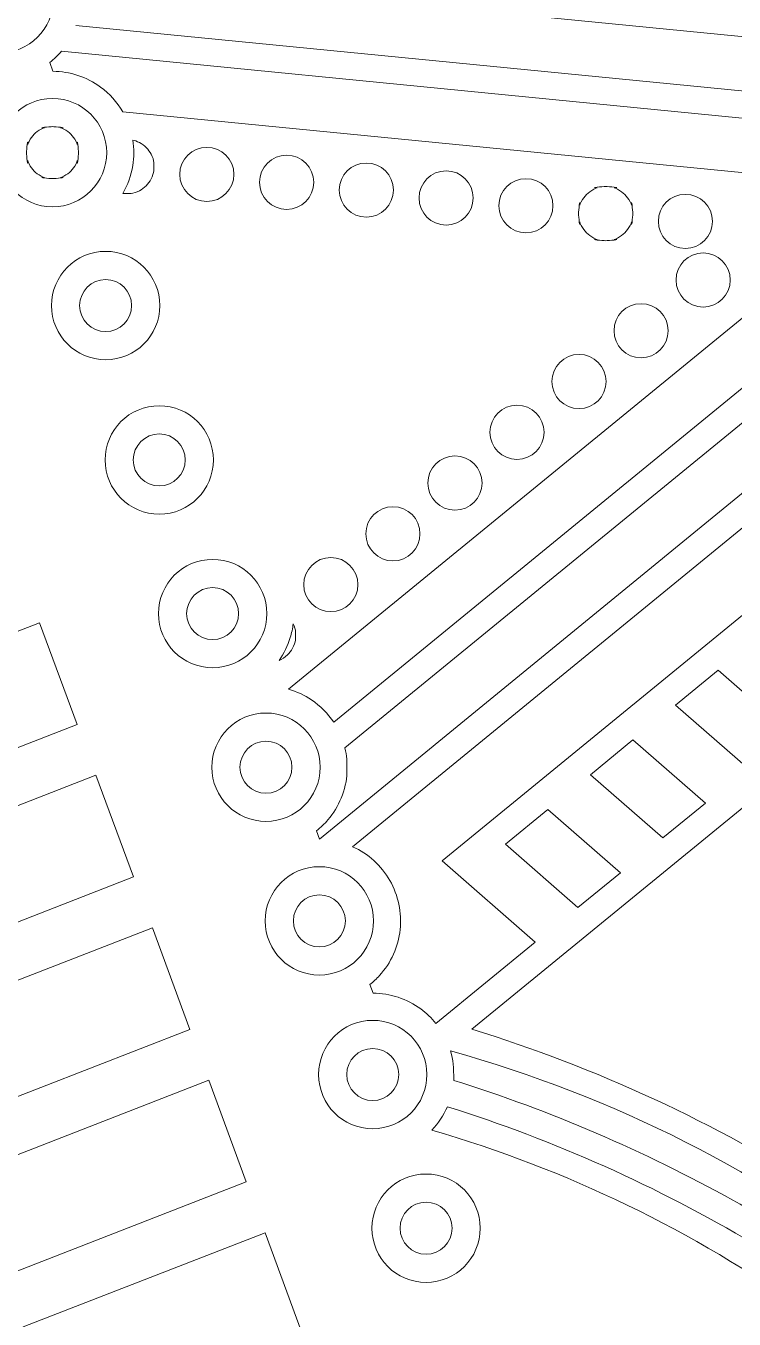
# Model space of a CAD drawing. Header units: millimetres. Extents: x -216 to 235, y -247 to 205.
# Drawn here: x -57.69 to -41.43, y 143.78 to 173.45 of the extents above; entities that cross this region are included whole.
import ezdxf

# ---------------------------------------------------------------- set-up
doc = ezdxf.new("R2010")
doc.units = ezdxf.units.MM
doc.header["$MEASUREMENT"] = 0
doc.layers.add('Camada 1', color=7, linetype='Continuous')

msp = doc.modelspace()

# ---------------------------------------------------------------- linework, layer by layer
at = {"layer": 'Camada 1', "color": 240, "lineweight": 18}
msp.add_open_spline([(40.386, -243.7514), (52.549, -242.0562), (64.5321, -239.369), (76.2543, -235.708), (76.2543, -235.708), (98.8911, -228.6351), (120.1427, -218.1082), (139.486, -204.3864), (139.486, -204.3864), (164.4969, -186.644), (185.4274, -164.233), (201.4217, -138.0695), (201.4217, -138.0695), (213.7717, -117.7741), (222.7947, -95.7966), (228.2686, -72.6782), (228.2686, -72.6782), (232.7664, -53.682), (234.7784, -34.2646), (234.2711, -14.7498), (234.2711, -14.7498), (233.6078, 8.9614), (229.2434, 32.277), (221.2854, 54.6227), (221.2854, 54.6227), (213.3274, 76.9685), (201.9717, 97.7943), (187.498, 116.5872), (187.498, 116.5872), (182.1139, 123.578), (176.3293, 130.2413), (170.1642, 136.5541), (170.1642, 136.5541), (153.5928, 153.4769), (134.5781, 167.599), (113.5883, 178.5727), (113.5883, 178.5727), (92.5985, 189.5464), (70.1505, 197.1015), (46.7969, 201.0519), (46.7969, 201.0519), (39.0919, 202.3552), (31.3295, 203.2562), (23.5308, 203.7524), (23.5308, 203.7524), (0.054, 205.2792), (-23.3725, 203.1146), (-46.1721, 197.3119), (-46.1721, 197.3119), (-57.2082, 194.503), (-67.9982, 190.8615), (-78.4793, 186.4083), (-78.4793, 186.4083), (-100.2525, 177.1917), (-120.3159, 164.6826), (-138.1754, 149.1888), (-138.1754, 149.1888), (-156.0349, 133.6951), (-171.2507, 115.5983), (-183.4483, 95.344), (-183.4483, 95.344), (-190.4371, 83.7389), (-196.3515, 71.5511), (-201.1434, 58.8799), (-201.1434, 58.8799), (-210.746, 33.3304), (-215.639, 6.4782), (-215.6655, -20.8162), (-215.6655, -20.8162), (-215.6885, -44.4186), (-212.0189, -67.7341), (-204.7472, -90.1884), (-204.7472, -90.1884), (-197.4754, -112.6427), (-186.7806, -133.683), (-172.926, -152.7913), (-172.926, -152.7913), (-167.4686, -160.3181), (-161.5547, -167.4917), (-155.2071, -174.2846)], degree=3, knots=[0, 0, 0, 0, 0.047619, 0.047619, 0.047619, 0.047619, 0.0952381, 0.0952381, 0.0952381, 0.0952381, 0.1428571, 0.1428571, 0.1428571, 0.1428571, 0.1904762, 0.1904762, 0.1904762, 0.1904762, 0.2380952, 0.2380952, 0.2380952, 0.2380952, 0.2857143, 0.2857143, 0.2857143, 0.2857143, 0.3333333, 0.3333333, 0.3333333, 0.3333333, 0.3809524, 0.3809524, 0.3809524, 0.3809524, 0.4285714, 0.4285714, 0.4285714, 0.4285714, 0.4761905, 0.4761905, 0.4761905, 0.4761905, 0.5238095, 0.5238095, 0.5238095, 0.5238095, 0.5714286, 0.5714286, 0.5714286, 0.5714286, 0.6190476, 0.6190476, 0.6190476, 0.6190476, 0.6666667, 0.6666667, 0.6666667, 0.6666667, 0.7142857, 0.7142857, 0.7142857, 0.7142857, 0.7619048, 0.7619048, 0.7619048, 0.7619048, 0.8095238, 0.8095238, 0.8095238, 0.8095238, 0.8571429, 0.8571429, 0.8571429, 0.8571429, 0.9047619, 0.9047619, 0.9047619, 0.9047619, 1, 1, 1, 1], dxfattribs=at)
at = {"layer": 'Camada 1', "color": 250, "lineweight": 18}
for points, knots in [([(169.4556, 135.5004), (152.9965, 152.348), (134.1044, 166.4135), (113.2447, 177.3504), (113.2447, 177.3504), (92.385, 188.2873), (70.0712, 195.8264), (46.8527, 199.782), (46.8527, 199.782), (39.1901, 201.0875), (31.4701, 201.9926), (23.7134, 202.4951), (23.7134, 202.4951), (0.3708, 204.0413), (-22.9262, 201.9169), (-45.6041, 196.1741), (-45.6041, 196.1741), (-56.5864, 193.3931), (-67.3248, 189.7829), (-77.7567, 185.3645), (-77.7567, 185.3645), (-99.4202, 176.2238), (-119.3871, 163.8067), (-137.1658, 148.419), (-137.1658, 148.419), (-154.9444, 133.0313), (-170.097, 115.0518), (-182.2504, 94.9233), (-182.2504, 94.9233), (-189.2131, 83.3915), (-195.1084, 71.2792), (-199.8881, 58.6848), (-199.8881, 58.6848), (-209.4979, 33.2044), (-214.3954, 6.4161), (-214.4225, -20.8161), (-214.4225, -20.8161), (-214.4225, -44.3152), (-210.6959, -67.68), (-203.3914, -90.0987), (-203.3914, -90.0987), (-196.087, -112.5174), (-185.3655, -133.5174), (-171.4908, -152.5816), (-171.4908, -152.5816), (-166.2338, -159.8049), (-160.555, -166.7015), (-154.4747, -173.2469), (-154.4747, -173.2469), (-138.5335, -190.4321), (-120.1002, -204.912), (-99.6287, -216.33), (-99.6287, -216.33), (-77.9909, -228.3986), (-54.6567, -236.727), (-30.2673, -241.0865), (-30.2673, -241.0865), (-7.2069, -245.2627), (16.2229, -245.78), (39.4452, -242.6257)], [0, 0, 0, 0, 0.0625, 0.0625, 0.0625, 0.0625, 0.125, 0.125, 0.125, 0.125, 0.1875, 0.1875, 0.1875, 0.1875, 0.25, 0.25, 0.25, 0.25, 0.3125, 0.3125, 0.3125, 0.3125, 0.375, 0.375, 0.375, 0.375, 0.4375, 0.4375, 0.4375, 0.4375, 0.5, 0.5, 0.5, 0.5, 0.5625, 0.5625, 0.5625, 0.5625, 0.625, 0.625, 0.625, 0.625, 0.6875, 0.6875, 0.6875, 0.6875, 0.75, 0.75, 0.75, 0.75, 0.8125, 0.8125, 0.8125, 0.8125, 0.875, 0.875, 0.875, 0.875, 1, 1, 1, 1]), ([(-48.2774, 150.5638), (-48.2774, 150.5638), (-45.9974, 152.4279), (-45.9974, 152.4279), (-45.9974, 152.4279), (-45.9974, 152.4279), (-48.1355, 154.2928), (-48.1355, 154.2928), (-48.1355, 154.2928), (-48.1355, 154.2928), (-39.3498, 161.4758), (-39.3498, 161.4758), (-39.3498, 161.4758), (-39.3498, 161.4758), (-37.2117, 159.611), (-37.2117, 159.611), (-37.2117, 159.611), (-37.2117, 159.611), (-34.3788, 161.9271), (-34.3788, 161.9271), (-34.3788, 161.9271), (-34.3788, 161.9271), (-36.5169, 163.792), (-36.5169, 163.792), (-36.5169, 163.792), (-36.5169, 163.792), (-27.7311, 170.975), (-27.7311, 170.975), (-27.7311, 170.975), (-27.7311, 170.975), (-25.593, 169.1102), (-25.593, 169.1102), (-25.593, 169.1102), (-25.593, 169.1102), (-17.3378, 175.8595), (-17.3378, 175.8595), (-17.3378, 175.8595), (-17.3378, 175.8595), (-27.95, 176.9009), (-27.95, 176.9009), (-27.95, 176.9009), (-27.95, 176.9009), (-28.6958, 174.1636), (-28.6958, 174.1636), (-28.6958, 174.1636), (-28.6958, 174.1636), (-39.9899, 175.2719), (-39.9899, 175.2719), (-39.9899, 175.2719), (-39.9899, 175.2719), (-39.2441, 178.0092), (-39.2441, 178.0092), (-39.2441, 178.0092), (-39.2441, 178.0092), (-42.8858, 178.3666), (-42.8858, 178.3666), (-42.8858, 178.3666), (-42.8858, 178.3666), (-43.6316, 175.6293), (-43.6316, 175.6293), (-43.6316, 175.6293), (-43.6316, 175.6293), (-54.9257, 176.7376), (-54.9257, 176.7376), (-54.9257, 176.7376), (-54.9257, 176.7376), (-54.1799, 179.4749), (-54.1799, 179.4749), (-54.1799, 179.4749), (-54.1799, 179.4749), (-59.2818, 179.9755), (-59.2818, 179.9755)], [0, 0, 0, 0, 0.0526316, 0.0526316, 0.0526316, 0.0526316, 0.1052632, 0.1052632, 0.1052632, 0.1052632, 0.1578947, 0.1578947, 0.1578947, 0.1578947, 0.2105263, 0.2105263, 0.2105263, 0.2105263, 0.2631579, 0.2631579, 0.2631579, 0.2631579, 0.3157895, 0.3157895, 0.3157895, 0.3157895, 0.3684211, 0.3684211, 0.3684211, 0.3684211, 0.4210526, 0.4210526, 0.4210526, 0.4210526, 0.4736842, 0.4736842, 0.4736842, 0.4736842, 0.5263158, 0.5263158, 0.5263158, 0.5263158, 0.5789474, 0.5789474, 0.5789474, 0.5789474, 0.6315789, 0.6315789, 0.6315789, 0.6315789, 0.6842105, 0.6842105, 0.6842105, 0.6842105, 0.7368421, 0.7368421, 0.7368421, 0.7368421, 0.7894737, 0.7894737, 0.7894737, 0.7894737, 0.8421053, 0.8421053, 0.8421053, 0.8421053, 0.8947368, 0.8947368, 0.8947368, 0.8947368, 1, 1, 1, 1]), ([(-56.9753, 175.3773), (-56.9753, 175.3773), (-28.2495, 172.5584), (-28.2495, 172.5584), (-28.2495, 172.5584), (-28.2495, 172.5584), (-50.1904, 154.6199), (-50.1904, 154.6199)], [0, 0, 0, 0, 0.3333333, 0.3333333, 0.3333333, 0.3333333, 1, 1, 1, 1]), ([(-59.5479, 174.0693), (-59.5479, 174.7558), (-58.9913, 175.3124), (-58.3047, 175.3124), (-58.3047, 175.3124), (-57.6182, 175.3124), (-57.0616, 174.7558), (-57.0616, 174.0693), (-57.0616, 174.0693), (-57.0616, 173.3827), (-57.6182, 172.8261), (-58.3047, 172.8261), (-58.3047, 172.8261), (-58.9913, 172.8261), (-59.5479, 173.3827), (-59.5479, 174.0693)], [0, 0, 0, 0, 0.2, 0.2, 0.2, 0.2, 0.4, 0.4, 0.4, 0.4, 0.6, 0.6, 0.6, 0.6, 1, 1, 1, 1]), ([(-51.0173, 154.9856), (-51.0173, 154.9856), (-50.9497, 154.7917), (-50.9497, 154.7917), (-50.9497, 154.7917), (-50.9497, 154.7917), (-29.8083, 172.0868), (-29.8083, 172.0868), (-29.8083, 172.0868), (-29.8083, 172.0868), (-56.5538, 174.7114), (-56.5538, 174.7114)], [0, 0, 0, 0, 0.25, 0.25, 0.25, 0.25, 0.5, 0.5, 0.5, 0.5, 1, 1, 1, 1]), ([(-56.5418, 173.4611), (-56.5418, 173.4611), (-32.9259, 171.1436), (-32.9259, 171.1436), (-32.9259, 171.1436), (-32.9259, 171.1436), (-50.3683, 156.8868), (-50.3683, 156.8868)], [0, 0, 0, 0, 0.3333333, 0.3333333, 0.3333333, 0.3333333, 1, 1, 1, 1]), ([(-50.6259, 157.4753), (-50.6259, 157.4753), (-34.4847, 170.672), (-34.4847, 170.672), (-34.4847, 170.672), (-34.4847, 170.672), (-56.877, 172.8694), (-56.877, 172.8694)], [0, 0, 0, 0, 0.3333333, 0.3333333, 0.3333333, 0.3333333, 1, 1, 1, 1]), ([(-57.0721, 172.4092), (-56.8793, 172.4092), (-56.6824, 172.3769), (-56.4962, 172.3155), (-56.4962, 172.3155), (-56.3099, 172.2542), (-56.1356, 172.1644), (-55.9774, 172.0486), (-55.9774, 172.0486), (-55.7696, 171.8963), (-55.5972, 171.7047), (-55.4677, 171.482)], [0, 0, 0, 0, 0.25, 0.25, 0.25, 0.25, 0.5, 0.5, 0.5, 0.5, 1, 1, 1, 1]), ([(-58.3228, 170.5442), (-58.3228, 171.2307), (-57.7663, 171.7873), (-57.0797, 171.7873), (-57.0797, 171.7873), (-56.3931, 171.7873), (-55.8365, 171.2307), (-55.8365, 170.5442), (-55.8365, 170.5442), (-55.8365, 169.8576), (-56.3931, 169.301), (-57.0797, 169.301), (-57.0797, 169.301), (-57.7663, 169.301), (-58.3228, 169.8576), (-58.3228, 170.5442)], [0, 0, 0, 0, 0.2, 0.2, 0.2, 0.2, 0.4, 0.4, 0.4, 0.4, 0.6, 0.6, 0.6, 0.6, 1, 1, 1, 1]), ([(-57.0797, 171.1409), (-57.1425, 171.1409), (-57.4508, 171.1116), (-57.2641, 171.1116), (-57.2641, 171.1116), (-57.2921, 171.1116), (-57.3797, 171.0638), (-57.4304, 171.0269), (-57.4304, 171.0269), (-57.4812, 170.99), (-57.5256, 170.9457), (-57.5624, 170.8949), (-57.5624, 170.8949), (-57.5993, 170.8441), (-57.6472, 170.7566), (-57.6472, 170.7286), (-57.6472, 170.7286), (-57.6472, 170.9153), (-57.6764, 170.6069), (-57.6764, 170.5442), (-57.6764, 170.5442), (-57.6764, 170.4814), (-57.6472, 170.1731), (-57.6472, 170.3598), (-57.6472, 170.3598), (-57.6472, 170.3317), (-57.5993, 170.2442), (-57.5624, 170.1934), (-57.5624, 170.1934), (-57.5256, 170.1427), (-57.4812, 170.0983), (-57.4304, 170.0614), (-57.4304, 170.0614), (-57.3797, 170.0245), (-57.2921, 169.9767), (-57.2641, 169.9767), (-57.2641, 169.9767), (-57.4508, 169.9767), (-57.1425, 169.9474), (-57.0797, 169.9474), (-57.0797, 169.9474), (-57.0169, 169.9474), (-56.7086, 169.9767), (-56.8953, 169.9767), (-56.8953, 169.9767), (-56.8673, 169.9767), (-56.7797, 170.0245), (-56.729, 170.0614)], [0, 0, 0, 0, 0.0769231, 0.0769231, 0.0769231, 0.0769231, 0.1538462, 0.1538462, 0.1538462, 0.1538462, 0.2307692, 0.2307692, 0.2307692, 0.2307692, 0.3076923, 0.3076923, 0.3076923, 0.3076923, 0.3846154, 0.3846154, 0.3846154, 0.3846154, 0.4615385, 0.4615385, 0.4615385, 0.4615385, 0.5384615, 0.5384615, 0.5384615, 0.5384615, 0.6153846, 0.6153846, 0.6153846, 0.6153846, 0.6923077, 0.6923077, 0.6923077, 0.6923077, 0.7692308, 0.7692308, 0.7692308, 0.7692308, 0.8461538, 0.8461538, 0.8461538, 0.8461538, 1, 1, 1, 1]), ([(-56.729, 170.0614), (-56.6782, 170.0983), (-56.6338, 170.1427), (-56.597, 170.1934), (-56.597, 170.1934), (-56.5601, 170.2442), (-56.5122, 170.3317), (-56.5122, 170.3598), (-56.5122, 170.3598), (-56.5122, 170.1731), (-56.483, 170.4814), (-56.483, 170.5442), (-56.483, 170.5442), (-56.483, 170.6069), (-56.5122, 170.9153), (-56.5122, 170.7286), (-56.5122, 170.7286), (-56.5122, 170.7566), (-56.5601, 170.8441), (-56.597, 170.8949), (-56.597, 170.8949), (-56.6338, 170.9457), (-56.6782, 170.99), (-56.729, 171.0269), (-56.729, 171.0269), (-56.7797, 171.0638), (-56.8673, 171.1116), (-56.8953, 171.1116), (-56.8953, 171.1116), (-56.7086, 171.1116), (-57.0169, 171.1409), (-57.0797, 171.1409)], [0, 0, 0, 0, 0.1111111, 0.1111111, 0.1111111, 0.1111111, 0.2222222, 0.2222222, 0.2222222, 0.2222222, 0.3333333, 0.3333333, 0.3333333, 0.3333333, 0.4444444, 0.4444444, 0.4444444, 0.4444444, 0.5555556, 0.5555556, 0.5555556, 0.5555556, 0.6666667, 0.6666667, 0.6666667, 0.6666667, 0.7777778, 0.7777778, 0.7777778, 0.7777778, 1, 1, 1, 1]), ([(-55.0858, 170.7768), (-55.1337, 170.8013), (-55.2107, 170.8307), (-55.2369, 170.8307), (-55.2369, 170.8307), (-55.2068, 170.6368), (-55.2074, 170.4407), (-55.2386, 170.247), (-55.2386, 170.247), (-55.275, 170.0217), (-55.3516, 169.8068), (-55.466, 169.6093)], [0, 0, 0, 0, 0.25, 0.25, 0.25, 0.25, 0.5, 0.5, 0.5, 0.5, 1, 1, 1, 1]), ([(-55.466, 169.6093), (-55.27, 169.6093), (-55.4645, 169.6092), (-55.2715, 169.6092), (-55.2715, 169.6092), (-55.2316, 169.6092), (-55.1448, 169.6395), (-55.0865, 169.6691), (-55.0865, 169.6691), (-55.0283, 169.6988), (-54.9753, 169.7372), (-54.9291, 169.7834), (-54.9291, 169.7834), (-54.8829, 169.8295), (-54.8444, 169.8824), (-54.8147, 169.9406), (-54.8147, 169.9406), (-54.785, 169.9988), (-54.7545, 170.0857), (-54.7545, 170.1255), (-54.7545, 170.1255), (-54.7545, 170.3215), (-54.7544, 170.127), (-54.7544, 170.32), (-54.7544, 170.32), (-54.7544, 170.3599), (-54.7847, 170.4468), (-54.8144, 170.505), (-54.8144, 170.505), (-54.844, 170.5633), (-54.8824, 170.6162), (-54.9286, 170.6624), (-54.9286, 170.6624), (-54.9747, 170.7087), (-55.0276, 170.7471), (-55.0858, 170.7768)], [0, 0, 0, 0, 0.1, 0.1, 0.1, 0.1, 0.2, 0.2, 0.2, 0.2, 0.3, 0.3, 0.3, 0.3, 0.4, 0.4, 0.4, 0.4, 0.5, 0.5, 0.5, 0.5, 0.6, 0.6, 0.6, 0.6, 0.7, 0.7, 0.7, 0.7, 0.8, 0.8, 0.8, 0.8, 1, 1, 1, 1]), ([(-53.5374, 169.4219), (-53.8807, 169.4219), (-54.1589, 169.7002), (-54.1589, 170.0435), (-54.1589, 170.0435), (-54.1589, 170.3868), (-53.8807, 170.6651), (-53.5374, 170.6651), (-53.5374, 170.6651), (-53.1941, 170.6651), (-52.9158, 170.3868), (-52.9158, 170.0435), (-52.9158, 170.0435), (-52.9158, 169.7002), (-53.1941, 169.4219), (-53.5374, 169.4219)], [0, 0, 0, 0, 0.2, 0.2, 0.2, 0.2, 0.4, 0.4, 0.4, 0.4, 0.6, 0.6, 0.6, 0.6, 1, 1, 1, 1]), ([(-51.7063, 169.2422), (-52.0496, 169.2422), (-52.3279, 169.5205), (-52.3279, 169.8638), (-52.3279, 169.8638), (-52.3279, 170.2071), (-52.0496, 170.4854), (-51.7063, 170.4854), (-51.7063, 170.4854), (-51.363, 170.4854), (-51.0848, 170.2071), (-51.0848, 169.8638), (-51.0848, 169.8638), (-51.0848, 169.5205), (-51.363, 169.2422), (-51.7063, 169.2422)], [0, 0, 0, 0, 0.2, 0.2, 0.2, 0.2, 0.4, 0.4, 0.4, 0.4, 0.6, 0.6, 0.6, 0.6, 1, 1, 1, 1]), ([(-49.8752, 169.0625), (-50.2185, 169.0625), (-50.4968, 169.3408), (-50.4968, 169.6841), (-50.4968, 169.6841), (-50.4968, 170.0274), (-50.2185, 170.3057), (-49.8752, 170.3057), (-49.8752, 170.3057), (-49.532, 170.3057), (-49.2537, 170.0274), (-49.2537, 169.6841), (-49.2537, 169.6841), (-49.2537, 169.3408), (-49.532, 169.0625), (-49.8752, 169.0625)], [0, 0, 0, 0, 0.2, 0.2, 0.2, 0.2, 0.4, 0.4, 0.4, 0.4, 0.6, 0.6, 0.6, 0.6, 1, 1, 1, 1]), ([(-48.0442, 168.8829), (-48.3875, 168.8829), (-48.6658, 169.1612), (-48.6658, 169.5044), (-48.6658, 169.5044), (-48.6658, 169.8477), (-48.3875, 170.126), (-48.0442, 170.126), (-48.0442, 170.126), (-47.7009, 170.126), (-47.4226, 169.8477), (-47.4226, 169.5044), (-47.4226, 169.5044), (-47.4226, 169.1612), (-47.7009, 168.8829), (-48.0442, 168.8829)], [0, 0, 0, 0, 0.2, 0.2, 0.2, 0.2, 0.4, 0.4, 0.4, 0.4, 0.6, 0.6, 0.6, 0.6, 1, 1, 1, 1]), ([(-46.2132, 168.7032), (-46.5564, 168.7032), (-46.8347, 168.9815), (-46.8347, 169.3248), (-46.8347, 169.3248), (-46.8347, 169.668), (-46.5564, 169.9463), (-46.2132, 169.9463), (-46.2132, 169.9463), (-45.8699, 169.9463), (-45.5916, 169.668), (-45.5916, 169.3248), (-45.5916, 169.3248), (-45.5916, 168.9815), (-45.8699, 168.7032), (-46.2132, 168.7032)], [0, 0, 0, 0, 0.2, 0.2, 0.2, 0.2, 0.4, 0.4, 0.4, 0.4, 0.6, 0.6, 0.6, 0.6, 1, 1, 1, 1]), ([(-44.3821, 168.5235), (-44.3167, 168.5235), (-43.9956, 168.5539), (-44.19, 168.5539), (-44.19, 168.5539), (-44.1608, 168.5539), (-44.0696, 168.6038), (-44.0167, 168.6422), (-44.0167, 168.6422), (-43.9638, 168.6806), (-43.9176, 168.7268), (-43.8792, 168.7797), (-43.8792, 168.7797), (-43.8408, 168.8326), (-43.791, 168.9238), (-43.791, 168.953), (-43.791, 168.953), (-43.791, 168.7585), (-43.7605, 169.0797), (-43.7605, 169.1451), (-43.7605, 169.1451), (-43.7605, 169.2104), (-43.791, 169.5316), (-43.791, 169.3371), (-43.791, 169.3371), (-43.791, 169.3663), (-43.8408, 169.4575), (-43.8792, 169.5104), (-43.8792, 169.5104), (-43.9176, 169.5633), (-43.9638, 169.6095), (-44.0167, 169.6479), (-44.0167, 169.6479), (-44.0696, 169.6864), (-44.1608, 169.7362), (-44.19, 169.7362), (-44.19, 169.7362), (-43.9956, 169.7362), (-44.3167, 169.7666), (-44.3821, 169.7666), (-44.3821, 169.7666), (-44.4474, 169.7666), (-44.7686, 169.7362), (-44.5742, 169.7362), (-44.5742, 169.7362), (-44.6034, 169.7362), (-44.6946, 169.6864), (-44.7474, 169.6479), (-44.7474, 169.6479), (-44.8003, 169.6095), (-44.8465, 169.5633), (-44.885, 169.5104), (-44.885, 169.5104), (-44.9234, 169.4575), (-44.9733, 169.3663), (-44.9733, 169.3371), (-44.9733, 169.3371), (-44.9733, 169.5316), (-45.0037, 169.2104), (-45.0037, 169.1451), (-45.0037, 169.1451), (-45.0037, 169.0797), (-44.9733, 168.7585), (-44.9733, 168.953), (-44.9733, 168.953), (-44.9733, 168.9238), (-44.9234, 168.8326), (-44.885, 168.7797), (-44.885, 168.7797), (-44.8465, 168.7268), (-44.8003, 168.6806), (-44.7474, 168.6422), (-44.7474, 168.6422), (-44.6946, 168.6038), (-44.6034, 168.5539), (-44.5742, 168.5539)], [0, 0, 0, 0, 0.05, 0.05, 0.05, 0.05, 0.1, 0.1, 0.1, 0.1, 0.15, 0.15, 0.15, 0.15, 0.2, 0.2, 0.2, 0.2, 0.25, 0.25, 0.25, 0.25, 0.3, 0.3, 0.3, 0.3, 0.35, 0.35, 0.35, 0.35, 0.4, 0.4, 0.4, 0.4, 0.45, 0.45, 0.45, 0.45, 0.5, 0.5, 0.5, 0.5, 0.55, 0.55, 0.55, 0.55, 0.6, 0.6, 0.6, 0.6, 0.65, 0.65, 0.65, 0.65, 0.7, 0.7, 0.7, 0.7, 0.75, 0.75, 0.75, 0.75, 0.8, 0.8, 0.8, 0.8, 0.85, 0.85, 0.85, 0.85, 0.9, 0.9, 0.9, 0.9, 1, 1, 1, 1]), ([(-42.551, 168.3438), (-42.8943, 168.3438), (-43.1726, 168.6221), (-43.1726, 168.9654), (-43.1726, 168.9654), (-43.1726, 169.3087), (-42.8943, 169.587), (-42.551, 169.587), (-42.551, 169.587), (-42.2078, 169.587), (-41.9295, 169.3087), (-41.9295, 168.9654), (-41.9295, 168.9654), (-41.9295, 168.6221), (-42.2078, 168.3438), (-42.551, 168.3438)], [0, 0, 0, 0, 0.2, 0.2, 0.2, 0.2, 0.4, 0.4, 0.4, 0.4, 0.6, 0.6, 0.6, 0.6, 1, 1, 1, 1]), ([(-54.6172, 167.0354), (-54.6172, 166.3489), (-55.1738, 165.7923), (-55.8604, 165.7923), (-55.8604, 165.7923), (-56.5469, 165.7923), (-57.1035, 166.3489), (-57.1035, 167.0354), (-57.1035, 167.0354), (-57.1035, 167.722), (-56.5469, 168.2786), (-55.8604, 168.2786), (-55.8604, 168.2786), (-55.1738, 168.2786), (-54.6172, 167.722), (-54.6172, 167.0354)], [0, 0, 0, 0, 0.2, 0.2, 0.2, 0.2, 0.4, 0.4, 0.4, 0.4, 0.6, 0.6, 0.6, 0.6, 1, 1, 1, 1]), ([(-41.5229, 167.6215), (-41.5229, 167.2783), (-41.8012, 167), (-42.1445, 167), (-42.1445, 167), (-42.4878, 167), (-42.7661, 167.2783), (-42.7661, 167.6215), (-42.7661, 167.6215), (-42.7661, 167.9648), (-42.4878, 168.2431), (-42.1445, 168.2431), (-42.1445, 168.2431), (-41.8012, 168.2431), (-41.5229, 167.9648), (-41.5229, 167.6215)], [0, 0, 0, 0, 0.2, 0.2, 0.2, 0.2, 0.4, 0.4, 0.4, 0.4, 0.6, 0.6, 0.6, 0.6, 1, 1, 1, 1]), ([(-55.2637, 167.0354), (-55.2637, 166.7059), (-55.5308, 166.4387), (-55.8604, 166.4387), (-55.8604, 166.4387), (-56.1899, 166.4387), (-56.4571, 166.7059), (-56.4571, 167.0354), (-56.4571, 167.0354), (-56.4571, 167.365), (-56.1899, 167.6321), (-55.8604, 167.6321), (-55.8604, 167.6321), (-55.5308, 167.6321), (-55.2637, 167.365), (-55.2637, 167.0354)], [0, 0, 0, 0, 0.2, 0.2, 0.2, 0.2, 0.4, 0.4, 0.4, 0.4, 0.6, 0.6, 0.6, 0.6, 1, 1, 1, 1]), ([(-44.1905, 166.457), (-44.1905, 166.8003), (-43.9122, 167.0786), (-43.5689, 167.0786), (-43.5689, 167.0786), (-43.2256, 167.0786), (-42.9473, 166.8003), (-42.9473, 166.457), (-42.9473, 166.457), (-42.9473, 166.1137), (-43.2256, 165.8355), (-43.5689, 165.8355), (-43.5689, 165.8355), (-43.9122, 165.8355), (-44.1905, 166.1137), (-44.1905, 166.457)], [0, 0, 0, 0, 0.2, 0.2, 0.2, 0.2, 0.4, 0.4, 0.4, 0.4, 0.6, 0.6, 0.6, 0.6, 1, 1, 1, 1]), ([(-45.6149, 165.2925), (-45.6149, 165.6358), (-45.3366, 165.9141), (-44.9933, 165.9141), (-44.9933, 165.9141), (-44.65, 165.9141), (-44.3717, 165.6358), (-44.3717, 165.2925), (-44.3717, 165.2925), (-44.3717, 164.9492), (-44.65, 164.6709), (-44.9933, 164.6709), (-44.9933, 164.6709), (-45.3366, 164.6709), (-45.6149, 164.9492), (-45.6149, 165.2925)], [0, 0, 0, 0, 0.2, 0.2, 0.2, 0.2, 0.4, 0.4, 0.4, 0.4, 0.6, 0.6, 0.6, 0.6, 1, 1, 1, 1]), ([(-53.3865, 163.4939), (-53.3865, 162.8074), (-53.9431, 162.2508), (-54.6296, 162.2508), (-54.6296, 162.2508), (-55.3162, 162.2508), (-55.8728, 162.8074), (-55.8728, 163.4939), (-55.8728, 163.4939), (-55.8728, 164.1805), (-55.3162, 164.7371), (-54.6296, 164.7371), (-54.6296, 164.7371), (-53.9431, 164.7371), (-53.3865, 164.1805), (-53.3865, 163.4939)], [0, 0, 0, 0, 0.2, 0.2, 0.2, 0.2, 0.4, 0.4, 0.4, 0.4, 0.6, 0.6, 0.6, 0.6, 1, 1, 1, 1]), ([(-47.0393, 164.128), (-47.0393, 164.4712), (-46.761, 164.7495), (-46.4177, 164.7495), (-46.4177, 164.7495), (-46.0744, 164.7495), (-45.7961, 164.4712), (-45.7961, 164.128), (-45.7961, 164.128), (-45.7961, 163.7847), (-46.0744, 163.5064), (-46.4177, 163.5064), (-46.4177, 163.5064), (-46.761, 163.5064), (-47.0393, 163.7847), (-47.0393, 164.128)], [0, 0, 0, 0, 0.2, 0.2, 0.2, 0.2, 0.4, 0.4, 0.4, 0.4, 0.6, 0.6, 0.6, 0.6, 1, 1, 1, 1]), ([(-54.0329, 163.4939), (-54.0329, 163.1644), (-54.3001, 162.8972), (-54.6296, 162.8972), (-54.6296, 162.8972), (-54.9592, 162.8972), (-55.2263, 163.1644), (-55.2263, 163.4939), (-55.2263, 163.4939), (-55.2263, 163.8235), (-54.9592, 164.0906), (-54.6296, 164.0906), (-54.6296, 164.0906), (-54.3001, 164.0906), (-54.0329, 163.8235), (-54.0329, 163.4939)], [0, 0, 0, 0, 0.2, 0.2, 0.2, 0.2, 0.4, 0.4, 0.4, 0.4, 0.6, 0.6, 0.6, 0.6, 1, 1, 1, 1]), ([(-48.4637, 162.9634), (-48.4637, 163.3067), (-48.1854, 163.585), (-47.8421, 163.585), (-47.8421, 163.585), (-47.4988, 163.585), (-47.2206, 163.3067), (-47.2206, 162.9634), (-47.2206, 162.9634), (-47.2206, 162.6201), (-47.4988, 162.3418), (-47.8421, 162.3418), (-47.8421, 162.3418), (-48.1854, 162.3418), (-48.4637, 162.6201), (-48.4637, 162.9634)], [0, 0, 0, 0, 0.2, 0.2, 0.2, 0.2, 0.4, 0.4, 0.4, 0.4, 0.6, 0.6, 0.6, 0.6, 1, 1, 1, 1]), ([(-49.888, 161.7989), (-49.888, 162.1422), (-49.6098, 162.4205), (-49.2665, 162.4205), (-49.2665, 162.4205), (-48.9232, 162.4205), (-48.6449, 162.1422), (-48.6449, 161.7989), (-48.6449, 161.7989), (-48.6449, 161.4556), (-48.9232, 161.1773), (-49.2665, 161.1773), (-49.2665, 161.1773), (-49.6098, 161.1773), (-49.888, 161.4556), (-49.888, 161.7989)], [0, 0, 0, 0, 0.2, 0.2, 0.2, 0.2, 0.4, 0.4, 0.4, 0.4, 0.6, 0.6, 0.6, 0.6, 1, 1, 1, 1]), ([(-52.1615, 159.9688), (-52.1615, 159.2823), (-52.7181, 158.7257), (-53.4046, 158.7257), (-53.4046, 158.7257), (-54.0912, 158.7257), (-54.6478, 159.2823), (-54.6478, 159.9688), (-54.6478, 159.9688), (-54.6478, 160.6554), (-54.0912, 161.212), (-53.4046, 161.212), (-53.4046, 161.212), (-52.7181, 161.212), (-52.1615, 160.6554), (-52.1615, 159.9688)], [0, 0, 0, 0, 0.2, 0.2, 0.2, 0.2, 0.4, 0.4, 0.4, 0.4, 0.6, 0.6, 0.6, 0.6, 1, 1, 1, 1]), ([(-50.6909, 161.2559), (-50.3476, 161.2559), (-50.0693, 160.9776), (-50.0693, 160.6344), (-50.0693, 160.6344), (-50.0693, 160.2911), (-50.3476, 160.0128), (-50.6909, 160.0128), (-50.6909, 160.0128), (-51.0342, 160.0128), (-51.3125, 160.2911), (-51.3125, 160.6344), (-51.3125, 160.6344), (-51.3125, 160.9776), (-51.0342, 161.2559), (-50.6909, 161.2559)], [0, 0, 0, 0, 0.2, 0.2, 0.2, 0.2, 0.4, 0.4, 0.4, 0.4, 0.6, 0.6, 0.6, 0.6, 1, 1, 1, 1]), ([(-52.8079, 159.9688), (-52.8079, 159.6393), (-53.0751, 159.3721), (-53.4046, 159.3721), (-53.4046, 159.3721), (-53.7342, 159.3721), (-54.0013, 159.6393), (-54.0013, 159.9688), (-54.0013, 159.9688), (-54.0013, 160.2984), (-53.7342, 160.5655), (-53.4046, 160.5655), (-53.4046, 160.5655), (-53.0751, 160.5655), (-52.8079, 160.2984), (-52.8079, 159.9688)], [0, 0, 0, 0, 0.2, 0.2, 0.2, 0.2, 0.4, 0.4, 0.4, 0.4, 0.6, 0.6, 0.6, 0.6, 1, 1, 1, 1]), ([(-62.4577, 155.114), (-62.4577, 155.114), (-63.3982, 157.4159), (-63.3982, 157.4159), (-63.3982, 157.4159), (-63.3982, 157.4159), (-57.3767, 159.7578), (-57.3767, 159.7578), (-57.3767, 159.7578), (-57.3767, 159.7578), (-56.514, 157.4257), (-56.514, 157.4257), (-56.514, 157.4257), (-56.514, 157.4257), (-62.4577, 155.114), (-62.4577, 155.114)], [0, 0, 0, 0, 0.2, 0.2, 0.2, 0.2, 0.4, 0.4, 0.4, 0.4, 0.6, 0.6, 0.6, 0.6, 1, 1, 1, 1]), ([(-51.5042, 159.3562), (-51.5042, 159.3187), (-51.538, 159.2303), (-51.5692, 159.1729), (-51.5692, 159.1729), (-51.6004, 159.1155), (-51.6403, 159.0636), (-51.6877, 159.0187), (-51.6877, 159.0187), (-51.7438, 158.9655), (-51.8087, 158.9235), (-51.8803, 158.8943), (-51.8803, 158.8943), (-51.7673, 159.0546), (-51.6808, 159.2305), (-51.6229, 159.4179), (-51.6229, 159.4179), (-51.5907, 159.5221), (-51.5677, 159.6288), (-51.5542, 159.7371)], [0, 0, 0, 0, 0.1666667, 0.1666667, 0.1666667, 0.1666667, 0.3333333, 0.3333333, 0.3333333, 0.3333333, 0.5, 0.5, 0.5, 0.5, 0.6666667, 0.6666667, 0.6666667, 0.6666667, 1, 1, 1, 1]), ([(-51.5542, 159.7371), (-51.5261, 159.6781), (-51.499, 159.5932), (-51.499, 159.5506), (-51.499, 159.5506), (-51.499, 159.4053), (-51.5042, 159.6504), (-51.5042, 159.3562)], [0, 0, 0, 0, 0.3333333, 0.3333333, 0.3333333, 0.3333333, 1, 1, 1, 1]), ([(-41.8032, 158.6671), (-41.8032, 158.6671), (-42.7794, 157.8689), (-42.7794, 157.8689), (-42.7794, 157.8689), (-42.7794, 157.8689), (-41.1164, 156.4185), (-41.1164, 156.4185), (-41.1164, 156.4185), (-41.1164, 156.4185), (-40.1403, 157.2166), (-40.1403, 157.2166), (-40.1403, 157.2166), (-40.1403, 157.2166), (-41.8032, 158.6671), (-41.8032, 158.6671)], [0, 0, 0, 0, 0.2, 0.2, 0.2, 0.2, 0.4, 0.4, 0.4, 0.4, 0.6, 0.6, 0.6, 0.6, 1, 1, 1, 1]), ([(-51.6606, 158.2351), (-51.4723, 158.1805), (-51.2948, 158.0972), (-51.1325, 157.9871), (-51.1325, 157.9871), (-50.9314, 157.8506), (-50.7603, 157.6779), (-50.6259, 157.4753)], [0, 0, 0, 0, 0.3333333, 0.3333333, 0.3333333, 0.3333333, 1, 1, 1, 1]), ([(-50.9365, 156.4437), (-50.9365, 155.7572), (-51.493, 155.2006), (-52.1796, 155.2006), (-52.1796, 155.2006), (-52.8662, 155.2006), (-53.4227, 155.7572), (-53.4227, 156.4437), (-53.4227, 156.4437), (-53.4227, 157.1303), (-52.8662, 157.6869), (-52.1796, 157.6869), (-52.1796, 157.6869), (-51.493, 157.6869), (-50.9365, 157.1303), (-50.9365, 156.4437)], [0, 0, 0, 0, 0.2, 0.2, 0.2, 0.2, 0.4, 0.4, 0.4, 0.4, 0.6, 0.6, 0.6, 0.6, 1, 1, 1, 1]), ([(-51.5829, 156.4437), (-51.5829, 156.1142), (-51.8501, 155.847), (-52.1796, 155.847), (-52.1796, 155.847), (-52.5091, 155.847), (-52.7763, 156.1142), (-52.7763, 156.4437), (-52.7763, 156.4437), (-52.7763, 156.7733), (-52.5091, 157.0404), (-52.1796, 157.0404), (-52.1796, 157.0404), (-51.8501, 157.0404), (-51.5829, 156.7733), (-51.5829, 156.4437)], [0, 0, 0, 0, 0.2, 0.2, 0.2, 0.2, 0.4, 0.4, 0.4, 0.4, 0.6, 0.6, 0.6, 0.6, 1, 1, 1, 1]), ([(-42.0926, 155.6204), (-42.0926, 155.6204), (-43.0689, 154.8223), (-43.0689, 154.8223), (-43.0689, 154.8223), (-43.0689, 154.8223), (-44.7318, 156.2727), (-44.7318, 156.2727), (-44.7318, 156.2727), (-44.7318, 156.2727), (-43.7556, 157.0708), (-43.7556, 157.0708), (-43.7556, 157.0708), (-43.7556, 157.0708), (-42.0926, 155.6204), (-42.0926, 155.6204)], [0, 0, 0, 0, 0.2, 0.2, 0.2, 0.2, 0.4, 0.4, 0.4, 0.4, 0.6, 0.6, 0.6, 0.6, 1, 1, 1, 1]), ([(-50.3683, 156.8868), (-50.3217, 156.6963), (-50.32, 156.5903), (-50.32, 156.3054), (-50.32, 156.3054), (-50.32, 156.1553), (-50.3795, 155.919), (-50.4538, 155.7375), (-50.4538, 155.7375), (-50.5281, 155.556), (-50.6298, 155.3884), (-50.7565, 155.2387)], [0, 0, 0, 0, 0.25, 0.25, 0.25, 0.25, 0.5, 0.5, 0.5, 0.5, 1, 1, 1, 1]), ([(-55.2199, 153.9274), (-55.2199, 153.9274), (-61.047, 151.6611), (-61.047, 151.6611), (-61.047, 151.6611), (-61.047, 151.6611), (-61.9875, 153.963), (-61.9875, 153.963), (-61.9875, 153.963), (-61.9875, 153.963), (-56.0826, 156.2596), (-56.0826, 156.2596), (-56.0826, 156.2596), (-56.0826, 156.2596), (-55.2199, 153.9274), (-55.2199, 153.9274)], [0, 0, 0, 0, 0.2, 0.2, 0.2, 0.2, 0.4, 0.4, 0.4, 0.4, 0.6, 0.6, 0.6, 0.6, 1, 1, 1, 1]), ([(-44.045, 154.0241), (-44.045, 154.0241), (-45.0212, 153.226), (-45.0212, 153.226), (-45.0212, 153.226), (-45.0212, 153.226), (-46.6842, 154.6764), (-46.6842, 154.6764), (-46.6842, 154.6764), (-46.6842, 154.6764), (-45.708, 155.4746), (-45.708, 155.4746), (-45.708, 155.4746), (-45.708, 155.4746), (-44.045, 154.0241), (-44.045, 154.0241)], [0, 0, 0, 0, 0.2, 0.2, 0.2, 0.2, 0.4, 0.4, 0.4, 0.4, 0.6, 0.6, 0.6, 0.6, 1, 1, 1, 1]), ([(-50.1904, 154.6199), (-50.0115, 154.5395), (-49.8474, 154.4322), (-49.7021, 154.3004), (-49.7021, 154.3004), (-49.5568, 154.1687), (-49.4338, 154.0159), (-49.3364, 153.8457), (-49.3364, 153.8457), (-49.2389, 153.6755), (-49.1692, 153.4922), (-49.1291, 153.3002), (-49.1291, 153.3002), (-49.089, 153.1083), (-49.0793, 152.9124), (-49.1005, 152.7174)], [0, 0, 0, 0, 0.2, 0.2, 0.2, 0.2, 0.4, 0.4, 0.4, 0.4, 0.6, 0.6, 0.6, 0.6, 1, 1, 1, 1]), ([(-50.9546, 154.1617), (-50.268, 154.1617), (-49.7114, 153.6052), (-49.7114, 152.9186), (-49.7114, 152.9186), (-49.7114, 152.232), (-50.268, 151.6755), (-50.9546, 151.6755), (-50.9546, 151.6755), (-51.6411, 151.6755), (-52.1977, 152.232), (-52.1977, 152.9186), (-52.1977, 152.9186), (-52.1977, 153.6052), (-51.6411, 154.1617), (-50.9546, 154.1617)], [0, 0, 0, 0, 0.2, 0.2, 0.2, 0.2, 0.4, 0.4, 0.4, 0.4, 0.6, 0.6, 0.6, 0.6, 1, 1, 1, 1]), ([(-50.9546, 153.5153), (-50.625, 153.5153), (-50.3579, 153.2482), (-50.3579, 152.9186), (-50.3579, 152.9186), (-50.3579, 152.589), (-50.625, 152.3219), (-50.9546, 152.3219), (-50.9546, 152.3219), (-51.2841, 152.3219), (-51.5513, 152.589), (-51.5513, 152.9186), (-51.5513, 152.9186), (-51.5513, 153.2482), (-51.2841, 153.5153), (-50.9546, 153.5153)], [0, 0, 0, 0, 0.2, 0.2, 0.2, 0.2, 0.4, 0.4, 0.4, 0.4, 0.6, 0.6, 0.6, 0.6, 1, 1, 1, 1]), ([(-54.7886, 152.7613), (-54.7886, 152.7613), (-53.9258, 150.4292), (-53.9258, 150.4292), (-53.9258, 150.4292), (-53.9258, 150.4292), (-59.6362, 148.2083), (-59.6362, 148.2083), (-59.6362, 148.2083), (-59.6362, 148.2083), (-60.5767, 150.5102), (-60.5767, 150.5102), (-60.5767, 150.5102), (-60.5767, 150.5102), (-54.7886, 152.7613), (-54.7886, 152.7613)], [0, 0, 0, 0, 0.2, 0.2, 0.2, 0.2, 0.4, 0.4, 0.4, 0.4, 0.6, 0.6, 0.6, 0.6, 1, 1, 1, 1]), ([(-49.1005, 152.7174), (-49.1217, 152.5224), (-49.1731, 152.3332), (-49.2534, 152.1543), (-49.2534, 152.1543), (-49.3338, 151.9754), (-49.4412, 151.8112), (-49.5729, 151.666), (-49.5729, 151.666), (-49.6403, 151.5916), (-49.7136, 151.5228), (-49.7921, 151.4603)], [0, 0, 0, 0, 0.25, 0.25, 0.25, 0.25, 0.5, 0.5, 0.5, 0.5, 1, 1, 1, 1]), ([(-49.722, 151.2585), (-49.5291, 151.2585), (-49.3323, 151.2263), (-49.1461, 151.165), (-49.1461, 151.165), (-48.9598, 151.1036), (-48.7855, 151.0139), (-48.6273, 150.898), (-48.6273, 150.898), (-48.4965, 150.8021), (-48.3792, 150.6901), (-48.2774, 150.5638)], [0, 0, 0, 0, 0.25, 0.25, 0.25, 0.25, 0.5, 0.5, 0.5, 0.5, 1, 1, 1, 1]), ([(-48.4864, 149.3935), (-48.4864, 148.7069), (-49.043, 148.1504), (-49.7295, 148.1504), (-49.7295, 148.1504), (-50.4161, 148.1504), (-50.9727, 148.7069), (-50.9727, 149.3935), (-50.9727, 149.3935), (-50.9727, 150.0801), (-50.4161, 150.6366), (-49.7295, 150.6366), (-49.7295, 150.6366), (-49.043, 150.6366), (-48.4864, 150.0801), (-48.4864, 149.3935)], [0, 0, 0, 0, 0.2, 0.2, 0.2, 0.2, 0.4, 0.4, 0.4, 0.4, 0.6, 0.6, 0.6, 0.6, 1, 1, 1, 1]), ([(-49.1329, 149.3935), (-49.1329, 149.064), (-49.4, 148.7968), (-49.7295, 148.7968), (-49.7295, 148.7968), (-50.0591, 148.7968), (-50.3263, 149.064), (-50.3263, 149.3935), (-50.3263, 149.3935), (-50.3263, 149.723), (-50.0591, 149.9902), (-49.7295, 149.9902), (-49.7295, 149.9902), (-49.4, 149.9902), (-49.1329, 149.723), (-49.1329, 149.3935)], [0, 0, 0, 0, 0.2, 0.2, 0.2, 0.2, 0.4, 0.4, 0.4, 0.4, 0.6, 0.6, 0.6, 0.6, 1, 1, 1, 1]), ([(-31.8695, 136.7906), (-33.08, 139.0393), (-34.6274, 141.071), (-36.4736, 142.8355), (-36.4736, 142.8355), (-37.976, 144.2715), (-39.6493, 145.5039), (-41.4663, 146.5126), (-41.4663, 146.5126), (-43.5039, 147.6438), (-45.6456, 148.5629), (-47.8694, 149.2604), (-47.8694, 149.2604), (-47.8694, 149.568), (-47.8786, 149.7163), (-47.9451, 149.9353), (-47.9451, 149.9353), (-44.1977, 148.8967), (-40.7299, 147.1373), (-37.6787, 144.7266), (-37.6787, 144.7266), (-35.6881, 143.1527), (-33.9682, 141.2869), (-32.5614, 139.1749), (-32.5614, 139.1749), (-31.5512, 137.6582), (-30.7183, 136.0372), (-30.0737, 134.3326), (-30.0737, 134.3326), (-29.0749, 131.6914), (-28.4452, 128.9387), (-28.1963, 126.126)], [0, 0, 0, 0, 0.1111111, 0.1111111, 0.1111111, 0.1111111, 0.2222222, 0.2222222, 0.2222222, 0.2222222, 0.3333333, 0.3333333, 0.3333333, 0.3333333, 0.4444444, 0.4444444, 0.4444444, 0.4444444, 0.5555556, 0.5555556, 0.5555556, 0.5555556, 0.6666667, 0.6666667, 0.6666667, 0.6666667, 0.7777778, 0.7777778, 0.7777778, 0.7777778, 1, 1, 1, 1]), ([(-58.2255, 144.7554), (-58.2255, 144.7554), (-59.166, 147.0573), (-59.166, 147.0573), (-59.166, 147.0573), (-59.166, 147.0573), (-53.4945, 149.2631), (-53.4945, 149.2631), (-53.4945, 149.2631), (-53.4945, 149.2631), (-52.6317, 146.9309), (-52.6317, 146.9309), (-52.6317, 146.9309), (-52.6317, 146.9309), (-58.2255, 144.7554), (-58.2255, 144.7554)], [0, 0, 0, 0, 0.2, 0.2, 0.2, 0.2, 0.4, 0.4, 0.4, 0.4, 0.6, 0.6, 0.6, 0.6, 1, 1, 1, 1]), ([(-37.177, 142.6727), (-38.3454, 143.7474), (-39.6183, 144.6961), (-40.9822, 145.5084), (-40.9822, 145.5084), (-43.1992, 146.829), (-45.5547, 147.8829), (-48.0167, 148.6557), (-48.0167, 148.6557), (-48.1026, 148.4563), (-48.2216, 148.2748), (-48.3703, 148.1166), (-48.3703, 148.1166), (-45.2775, 147.217), (-42.3775, 145.8154), (-39.7511, 143.951), (-39.7511, 143.951), (-37.8448, 142.5976), (-36.1736, 140.9628), (-34.7788, 139.0866), (-34.7788, 139.0866), (-33.5786, 137.4723), (-32.6071, 135.7108), (-31.8822, 133.8344)], [0, 0, 0, 0, 0.1428571, 0.1428571, 0.1428571, 0.1428571, 0.2857143, 0.2857143, 0.2857143, 0.2857143, 0.4285714, 0.4285714, 0.4285714, 0.4285714, 0.5714286, 0.5714286, 0.5714286, 0.5714286, 0.7142857, 0.7142857, 0.7142857, 0.7142857, 1, 1, 1, 1]), ([(-48.5045, 144.6252), (-49.1911, 144.6252), (-49.7476, 145.1818), (-49.7476, 145.8684), (-49.7476, 145.8684), (-49.7476, 146.555), (-49.1911, 147.1115), (-48.5045, 147.1115), (-48.5045, 147.1115), (-47.8179, 147.1115), (-47.2614, 146.555), (-47.2614, 145.8684), (-47.2614, 145.8684), (-47.2614, 145.1818), (-47.8179, 144.6252), (-48.5045, 144.6252)], [0, 0, 0, 0, 0.2, 0.2, 0.2, 0.2, 0.4, 0.4, 0.4, 0.4, 0.6, 0.6, 0.6, 0.6, 1, 1, 1, 1]), ([(-48.5045, 145.2717), (-48.8341, 145.2717), (-49.1012, 145.5388), (-49.1012, 145.8684), (-49.1012, 145.8684), (-49.1012, 146.1979), (-48.8341, 146.4651), (-48.5045, 146.4651), (-48.5045, 146.4651), (-48.175, 146.4651), (-47.9078, 146.1979), (-47.9078, 145.8684), (-47.9078, 145.8684), (-47.9078, 145.5388), (-48.175, 145.2717), (-48.5045, 145.2717)], [0, 0, 0, 0, 0.2, 0.2, 0.2, 0.2, 0.4, 0.4, 0.4, 0.4, 0.6, 0.6, 0.6, 0.6, 1, 1, 1, 1]), ([(-98.9189, 144.8495), (-99.0393, 144.6943), (-99.1338, 144.5221), (-99.2003, 144.3373), (-99.2003, 144.3373), (-99.2407, 144.225), (-99.2702, 144.1093), (-99.2885, 143.9914), (-99.2885, 143.9914), (-98.8316, 143.7209), (-98.338, 143.5253), (-97.8199, 143.4092), (-97.8199, 143.4092), (-97.3831, 143.3114), (-96.9372, 143.2722), (-96.49, 143.2923), (-96.49, 143.2923), (-95.563, 143.3866), (-94.6738, 143.665), (-93.8586, 144.1162), (-93.8586, 144.1162), (-93.0143, 144.5797), (-92.1544, 145.0133), (-91.2797, 145.4164), (-91.2797, 145.4164), (-90.7575, 145.6571), (-90.204, 145.8132), (-89.6329, 145.8808), (-89.6329, 145.8808), (-89.2973, 145.9205), (-88.9594, 145.929), (-88.6222, 145.9062), (-88.6222, 145.9062), (-89.1808, 145.838), (-89.7217, 145.6832), (-90.2319, 145.4458), (-90.2319, 145.4458), (-90.6147, 145.2675), (-90.9739, 145.0455), (-91.3044, 144.7826), (-91.3044, 144.7826), (-92.335, 144.024), (-93.3902, 143.3), (-94.4689, 142.6114), (-94.4689, 142.6114), (-94.8425, 142.3728), (-95.2488, 142.1957), (-95.6778, 142.0843), (-95.6778, 142.0843), (-96.1068, 141.973), (-96.548, 141.9301), (-96.9904, 141.9567), (-96.9904, 141.9567), (-97.3844, 141.9804), (-97.7712, 142.0589), (-98.1433, 142.1906), (-98.1433, 142.1906), (-98.5842, 142.3848), (-99.0314, 142.5642), (-99.4843, 142.7284), (-99.4843, 142.7284), (-99.5541, 142.7573), (-99.6458, 142.7809), (-99.7027, 142.7809), (-99.7027, 142.7809), (-99.8156, 142.7809), (-19.9901, 142.7633), (-99.9267, 142.7633), (-99.9267, 142.7633), (-99.9656, 142.7633), (-100.0699, 142.7168), (-100.1343, 142.6774), (-100.1343, 142.6774), (-100.1987, 142.6379), (-100.2561, 142.5889), (-100.3052, 142.5315), (-100.3052, 142.5315), (-100.3542, 142.4741), (-100.3937, 142.4097), (-100.4226, 142.34), (-100.4226, 142.34), (-100.4515, 142.2702), (-100.4751, 142.1785), (-100.4751, 142.1215), (-100.4751, 142.1215), (-100.4751, 142.0183), (-100.4667, 142.6484), (-100.4667, 141.9419), (-100.4667, 141.9419), (-100.4311, 141.7377), (-100.3641, 141.5416), (-100.2671, 141.3583), (-100.2671, 141.3583), (-100.1702, 141.1751), (-100.0458, 141.0093), (-99.897, 140.865), (-99.897, 140.865), (-99.7483, 140.7207), (-99.5787, 140.6014), (-99.3926, 140.5102), (-99.3926, 140.5102), (-99.3008, 140.4652), (-99.2057, 140.4274), (-99.1081, 140.3971), (-99.1081, 140.3971), (-98.7206, 140.24), (-98.3283, 140.0955), (-97.9315, 139.9636), (-97.9315, 139.9636), (-97.6335, 139.8514), (-97.2709, 139.7725), (-97.0034, 139.7725), (-97.0034, 139.7725), (-96.6089, 139.7725), (-96.3687, 139.7931), (-96.0616, 139.8775), (-96.0616, 139.8775), (-95.9091, 139.9194), (-95.7603, 139.9731), (-95.6161, 140.0383), (-95.6161, 140.0383), (-95.0173, 140.314), (-94.4467, 140.6441), (-93.9091, 141.0258)], [0, 0, 0, 0, 0.03125, 0.03125, 0.03125, 0.03125, 0.0625, 0.0625, 0.0625, 0.0625, 0.09375, 0.09375, 0.09375, 0.09375, 0.125, 0.125, 0.125, 0.125, 0.15625, 0.15625, 0.15625, 0.15625, 0.1875, 0.1875, 0.1875, 0.1875, 0.21875, 0.21875, 0.21875, 0.21875, 0.25, 0.25, 0.25, 0.25, 0.28125, 0.28125, 0.28125, 0.28125, 0.3125, 0.3125, 0.3125, 0.3125, 0.34375, 0.34375, 0.34375, 0.34375, 0.375, 0.375, 0.375, 0.375, 0.40625, 0.40625, 0.40625, 0.40625, 0.4375, 0.4375, 0.4375, 0.4375, 0.46875, 0.46875, 0.46875, 0.46875, 0.5, 0.5, 0.5, 0.5, 0.53125, 0.53125, 0.53125, 0.53125, 0.5625, 0.5625, 0.5625, 0.5625, 0.59375, 0.59375, 0.59375, 0.59375, 0.625, 0.625, 0.625, 0.625, 0.65625, 0.65625, 0.65625, 0.65625, 0.6875, 0.6875, 0.6875, 0.6875, 0.71875, 0.71875, 0.71875, 0.71875, 0.75, 0.75, 0.75, 0.75, 0.78125, 0.78125, 0.78125, 0.78125, 0.8125, 0.8125, 0.8125, 0.8125, 0.84375, 0.84375, 0.84375, 0.84375, 0.875, 0.875, 0.875, 0.875, 0.90625, 0.90625, 0.90625, 0.90625, 0.9375, 0.9375, 0.9375, 0.9375, 1, 1, 1, 1]), ([(-52.2004, 145.7648), (-52.2004, 145.7648), (-57.7552, 143.6044), (-57.7552, 143.6044), (-57.7552, 143.6044), (-57.7552, 143.6044), (-56.8147, 141.3025), (-56.8147, 141.3025), (-56.8147, 141.3025), (-56.8147, 141.3025), (-51.3377, 143.4326), (-51.3377, 143.4326), (-51.3377, 143.4326), (-51.3377, 143.4326), (-52.2004, 145.7648), (-52.2004, 145.7648)], [0, 0, 0, 0, 0.2, 0.2, 0.2, 0.2, 0.4, 0.4, 0.4, 0.4, 0.6, 0.6, 0.6, 0.6, 1, 1, 1, 1])]:
    msp.add_open_spline(points, degree=3, knots=knots, dxfattribs=at)
for points in [[(-56.877, 172.8694), (-56.9567, 172.7746), (-57.0454, 172.6881), (-57.1422, 172.6109)], [(-57.1422, 172.6109), (-57.1422, 172.6109), (-57.0721, 172.4092), (-57.0721, 172.4092)], [(-55.4677, 171.482), (-55.4677, 171.482), (-37.6023, 169.7289), (-37.6023, 169.7289)], [(-37.6023, 169.7289), (-37.6023, 169.7289), (-51.6606, 158.2351), (-51.6606, 158.2351)], [(-44.5742, 168.5539), (-44.7686, 168.5539), (-44.4474, 168.5235), (-44.3821, 168.5235)], [(-40.2481, 156.3255), (-40.2481, 156.3255), (-47.4554, 150.433), (-47.4554, 150.433)], [(-50.7565, 155.2387), (-50.835, 155.146), (-50.9222, 155.0613), (-51.0173, 154.9856)], [(-49.7921, 151.4603), (-49.7921, 151.4603), (-49.722, 151.2585), (-49.722, 151.2585)], [(-47.4554, 150.433), (-44.5898, 149.5509), (-41.8687, 148.2916), (-39.3415, 146.6782)]]:
    msp.add_open_spline(points, degree=3, dxfattribs=at)

doc.saveas('drawing.dxf')
